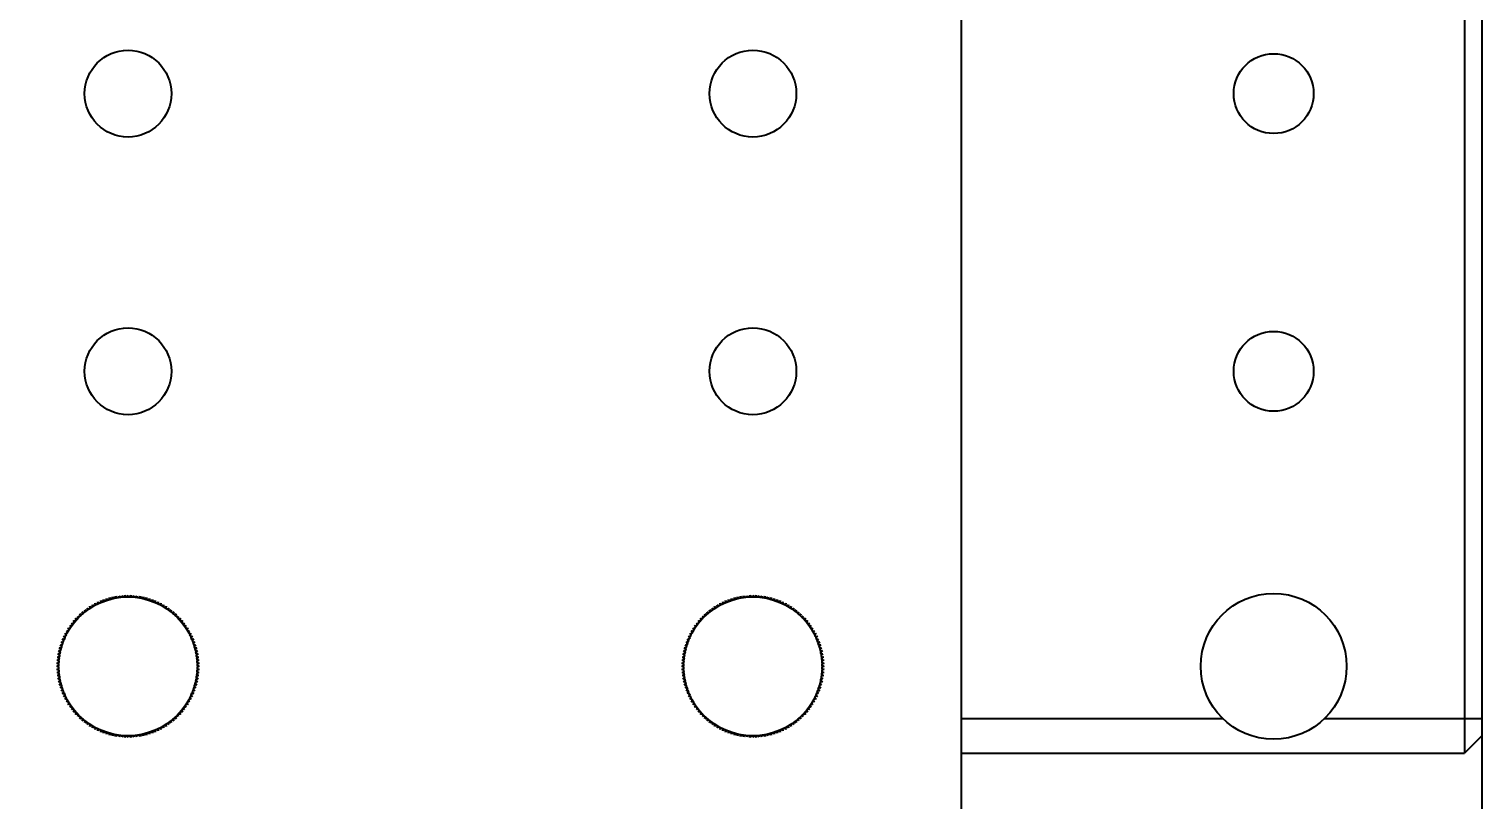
# Model space of a CAD drawing. Header units: millimetres. Extents: x 1409 to 26878, y 589 to 5187.
# Drawn here: x 5771.86 to 5813.71, y 1738 to 1760.21 of the extents above; entities that cross this region are included whole.
import ezdxf

# ---------------------------------------------------------------- set-up
doc = ezdxf.new("R2010")
doc.units = ezdxf.units.MM
doc.layers.add('02___PRT_ALL_AXES', color=7, linetype='Continuous')
doc.styles.get("Standard").update_dxf_attribs({"font": 'arial.ttf'})
doc.dimstyles.new('DIMSTYLE_5-scale4', dxfattribs={"dimscale": 2, "dimtxt": 20, "dimasz": 20, "dimexe": 1, "dimexo": 0, "dimgap": 1.25, "dimtad": 1, "dimzin": 9, "dimdsep": 46, "dimtxsty": 'Standard', "dimcen": 0.09, "dimclre": 256, "dimclrt": 256, "dimadec": 1, "dimazin": 2, "dimtp": 0.15, "dimtm": 0.15, "dimtfac": 0.8, "dimtmove": 0, "dimatfit": 3, "dimfxl": 1, "dimtolj": 1, "dimarcsym": 0})

# ---------------------------------------------------------------- blocks, each defined once
blk = doc.blocks.new('*D21')
at = {"lineweight": -2, "transparency": 16777216}
for p, q in [((5813.709, 1740.345), (5813.709, 1658.282)), ((5201.709, 1674.345), (5201.709, 1658.282))]:
    blk.add_line(p, q, dxfattribs=at)
at = {"color": 0, "lineweight": -2, "transparency": 16777216}
blk.add_line((5241.709, 1660.282), (5773.709, 1660.282), dxfattribs=at)
at = {"color": 0, "transparency": 16777216}
for points in [[(5241.709, 1666.948), (5241.709, 1653.615), (5201.709, 1660.282)], [(5773.709, 1666.948), (5773.709, 1653.615), (5813.709, 1660.282)]]:
    blk.add_solid(points, dxfattribs=at)
at = {"layer": 'Defpoints', "color": 0, "transparency": 16777216}
for p in [(5813.709, 1740.345), (5201.709, 1674.345), (5813.709, 1660.282)]:
    blk.add_point(p, dxfattribs=at)
at = {"transparency": 16777216, "insert": (5507.709, 1688.675), "char_height": 40, "attachment_point": 5}
blk.add_mtext('\\A1;612 [2\'-0 1/8"]', dxfattribs=at)

msp = doc.modelspace()

# ---------------------------------------------------------------- linework, layer by layer
at = {"color": 7, "linetype": 'Continuous'}
for p, q in [((5798.709, 2346.8453), (5798.709, 1674.3453)), ((5813.209, 1769.3453), (5813.209, 1739.3453)), ((5813.709, 1768.8453), (5813.709, 1739.8453)), ((5773.5332, 1743.5245), (5773.5729, 1743.4912)), ((5773.5509, 1743.4758), (5773.5332, 1743.5245)), ((5773.6076, 1743.5742), (5773.6458, 1743.5392)), ((5773.6231, 1743.5248), (5773.6076, 1743.5742)), ((5773.684, 1743.6206), (5773.7207, 1743.584)), ((5773.6974, 1743.5706), (5773.684, 1743.6206)), ((5773.7624, 1743.6636), (5773.7974, 1743.6254)), ((5773.7737, 1743.613), (5773.7624, 1743.6636)), ((5773.8427, 1743.7032), (5773.876, 1743.6635)), ((5773.8517, 1743.6522), (5773.8427, 1743.7032)), ((5773.9245, 1743.7392), (5773.9561, 1743.6981)), ((5773.9313, 1743.6878), (5773.9245, 1743.7392)), ((5774.0079, 1743.7716), (5774.0376, 1743.7292)), ((5774.0124, 1743.72), (5774.0079, 1743.7716)), ((5774.0926, 1743.8004), (5774.1204, 1743.7567)), ((5774.0948, 1743.7486), (5774.0926, 1743.8004)), ((5774.1785, 1743.8254), (5774.2044, 1743.7805)), ((5774.1785, 1743.7736), (5774.1785, 1743.8254)), ((5774.2631, 1743.7949), (5774.2653, 1743.8467)), ((5774.2653, 1743.8467), (5774.2893, 1743.8007)), ((5774.3485, 1743.8125), (5774.3531, 1743.8641)), ((5774.3531, 1743.8641), (5774.3749, 1743.8172)), ((5774.4347, 1743.8264), (5774.4415, 1743.8777)), ((5774.4415, 1743.8777), (5774.4613, 1743.8299)), ((5774.5214, 1743.8364), (5774.5304, 1743.8875)), ((5774.5304, 1743.8875), (5774.5481, 1743.8388)), ((5774.6084, 1743.8427), (5774.6196, 1743.8933)), ((5774.6196, 1743.8933), (5774.6352, 1743.8439)), ((5774.6956, 1743.8452), (5774.709, 1743.8953)), ((5774.709, 1743.8953), (5774.7224, 1743.8452)), ((5774.7829, 1743.8439), (5774.7984, 1743.8933)), ((5774.7984, 1743.8933), (5774.8097, 1743.8427)), ((5774.87, 1743.8388), (5774.8877, 1743.8875)), ((5774.8877, 1743.8875), (5774.8967, 1743.8364)), ((5774.9568, 1743.8299), (5774.9766, 1743.8777)), ((5774.9766, 1743.8777), (5774.9834, 1743.8264)), ((5775.0431, 1743.8172), (5775.065, 1743.8641)), ((5775.065, 1743.8641), (5775.0695, 1743.8125)), ((5775.1288, 1743.8007), (5775.1527, 1743.8467)), ((5775.1527, 1743.8467), (5775.155, 1743.7949)), ((5775.2137, 1743.7805), (5775.2396, 1743.8254)), ((5775.2396, 1743.8254), (5775.2396, 1743.7736)), ((5775.2976, 1743.7567), (5775.3255, 1743.8004)), ((5775.3255, 1743.8004), (5775.3232, 1743.7486)), ((5775.3805, 1743.7292), (5775.4102, 1743.7716)), ((5775.4102, 1743.7716), (5775.4057, 1743.72)), ((5775.462, 1743.6981), (5775.4935, 1743.7392)), ((5775.4935, 1743.7392), (5775.4868, 1743.6878)), ((5775.5421, 1743.6635), (5775.5754, 1743.7032)), ((5775.5754, 1743.7032), (5775.5664, 1743.6522)), ((5775.6206, 1743.6254), (5775.6556, 1743.6636)), ((5775.6556, 1743.6636), (5775.6444, 1743.613)), ((5775.6974, 1743.584), (5775.734, 1743.6206)), ((5775.734, 1743.6206), (5775.7206, 1743.5706)), ((5775.7723, 1743.5392), (5775.8105, 1743.5742)), ((5775.8105, 1743.5742), (5775.7949, 1743.5248)), ((5775.8452, 1743.4912), (5775.8849, 1743.5245)), ((5775.8849, 1743.5245), (5775.8671, 1743.4758)), ((5791.5332, 1743.5245), (5791.5729, 1743.4912)), ((5791.5509, 1743.4758), (5791.5332, 1743.5245)), ((5791.6076, 1743.5742), (5791.6458, 1743.5392)), ((5791.6231, 1743.5248), (5791.6076, 1743.5742)), ((5791.684, 1743.6206), (5791.7207, 1743.584)), ((5791.6974, 1743.5706), (5791.684, 1743.6206)), ((5791.7624, 1743.6636), (5791.7974, 1743.6254)), ((5791.7737, 1743.613), (5791.7624, 1743.6636)), ((5791.8427, 1743.7032), (5791.876, 1743.6635)), ((5791.8517, 1743.6522), (5791.8427, 1743.7032)), ((5791.9245, 1743.7392), (5791.9561, 1743.6981)), ((5791.9313, 1743.6878), (5791.9245, 1743.7392)), ((5792.0079, 1743.7716), (5792.0376, 1743.7292)), ((5792.0124, 1743.72), (5792.0079, 1743.7716)), ((5792.0926, 1743.8004), (5792.1204, 1743.7567)), ((5792.0948, 1743.7486), (5792.0926, 1743.8004)), ((5792.1785, 1743.8254), (5792.2044, 1743.7805)), ((5792.1785, 1743.7736), (5792.1785, 1743.8254)), ((5792.2631, 1743.7949), (5792.2653, 1743.8467)), ((5792.2653, 1743.8467), (5792.2893, 1743.8007)), ((5792.3485, 1743.8125), (5792.3531, 1743.8641)), ((5792.3531, 1743.8641), (5792.3749, 1743.8172)), ((5792.4347, 1743.8264), (5792.4415, 1743.8777)), ((5792.4415, 1743.8777), (5792.4613, 1743.8299)), ((5792.5214, 1743.8364), (5792.5304, 1743.8875)), ((5792.5304, 1743.8875), (5792.5481, 1743.8388)), ((5792.6084, 1743.8427), (5792.6196, 1743.8933)), ((5792.6196, 1743.8933), (5792.6352, 1743.8439)), ((5792.6956, 1743.8452), (5792.709, 1743.8953)), ((5792.709, 1743.8953), (5792.7224, 1743.8452)), ((5792.7829, 1743.8439), (5792.7984, 1743.8933)), ((5792.7984, 1743.8933), (5792.8097, 1743.8427)), ((5792.87, 1743.8388), (5792.8877, 1743.8875)), ((5792.8877, 1743.8875), (5792.8967, 1743.8364)), ((5792.9568, 1743.8299), (5792.9766, 1743.8777)), ((5792.9766, 1743.8777), (5792.9834, 1743.8264)), ((5793.0431, 1743.8172), (5793.065, 1743.8641)), ((5793.065, 1743.8641), (5793.0695, 1743.8125)), ((5793.1288, 1743.8007), (5793.1527, 1743.8467)), ((5793.1527, 1743.8467), (5793.155, 1743.7949)), ((5793.2137, 1743.7805), (5793.2396, 1743.8254)), ((5793.2396, 1743.8254), (5793.2396, 1743.7736)), ((5793.2976, 1743.7567), (5793.3255, 1743.8004)), ((5793.3255, 1743.8004), (5793.3232, 1743.7486)), ((5793.3805, 1743.7292), (5793.4102, 1743.7716)), ((5793.4102, 1743.7716), (5793.4057, 1743.72)), ((5793.462, 1743.6981), (5793.4935, 1743.7392)), ((5793.4935, 1743.7392), (5793.4868, 1743.6878)), ((5793.5421, 1743.6635), (5793.5754, 1743.7032)), ((5793.5754, 1743.7032), (5793.5664, 1743.6522)), ((5793.6206, 1743.6254), (5793.6556, 1743.6636)), ((5793.6556, 1743.6636), (5793.6444, 1743.613)), ((5793.6974, 1743.584), (5793.734, 1743.6206)), ((5793.734, 1743.6206), (5793.7206, 1743.5706)), ((5793.7723, 1743.5392), (5793.8105, 1743.5742)), ((5793.8105, 1743.5742), (5793.7949, 1743.5248)), ((5793.8452, 1743.4912), (5793.8849, 1743.5245)), ((5793.8849, 1743.5245), (5793.8671, 1743.4758)), ((5773.0827, 1743.0932), (5773.1305, 1743.0734)), ((5773.1142, 1743.0521), (5773.0827, 1743.0932)), ((5773.1386, 1743.163), (5773.1856, 1743.1411)), ((5773.1684, 1743.1205), (5773.1386, 1743.163)), ((5773.1976, 1743.2302), (5773.2436, 1743.2063)), ((5773.2254, 1743.1865), (5773.1976, 1743.2302)), ((5773.2595, 1743.2948), (5773.3043, 1743.2689)), ((5773.2854, 1743.25), (5773.2595, 1743.2948)), ((5773.3241, 1743.3567), (5773.3678, 1743.3288)), ((5773.348, 1743.3107), (5773.3241, 1743.3567)), ((5773.3913, 1743.4156), (5773.4338, 1743.3859)), ((5773.4132, 1743.3687), (5773.3913, 1743.4156)), ((5773.4611, 1743.4716), (5773.5022, 1743.4401)), ((5773.4809, 1743.4238), (5773.4611, 1743.4716)), ((5775.9159, 1743.4401), (5775.957, 1743.4716)), ((5775.957, 1743.4716), (5775.9372, 1743.4238)), ((5775.9843, 1743.3859), (5776.0267, 1743.4156)), ((5776.0267, 1743.4156), (5776.0048, 1743.3687)), ((5776.0503, 1743.3288), (5776.094, 1743.3567)), ((5776.094, 1743.3567), (5776.0701, 1743.3107)), ((5776.1137, 1743.2689), (5776.1586, 1743.2948)), ((5776.1586, 1743.2948), (5776.1327, 1743.25)), ((5776.1745, 1743.2063), (5776.2204, 1743.2302)), ((5776.2204, 1743.2302), (5776.1926, 1743.1865)), ((5776.2325, 1743.1411), (5776.2794, 1743.163)), ((5776.2794, 1743.163), (5776.2497, 1743.1205)), ((5776.2875, 1743.0734), (5776.3354, 1743.0932)), ((5776.3354, 1743.0932), (5776.3039, 1743.0521)), ((5791.0827, 1743.0932), (5791.1305, 1743.0734)), ((5791.1142, 1743.0521), (5791.0827, 1743.0932)), ((5791.1386, 1743.163), (5791.1856, 1743.1411)), ((5791.1684, 1743.1205), (5791.1386, 1743.163)), ((5791.1976, 1743.2302), (5791.2436, 1743.2063)), ((5791.2254, 1743.1865), (5791.1976, 1743.2302)), ((5791.2595, 1743.2948), (5791.3043, 1743.2689)), ((5791.2854, 1743.25), (5791.2595, 1743.2948)), ((5791.3241, 1743.3567), (5791.3678, 1743.3288)), ((5791.348, 1743.3107), (5791.3241, 1743.3567)), ((5791.3913, 1743.4156), (5791.4338, 1743.3859)), ((5791.4132, 1743.3687), (5791.3913, 1743.4156)), ((5791.4611, 1743.4716), (5791.5022, 1743.4401)), ((5791.4809, 1743.4238), (5791.4611, 1743.4716)), ((5793.9159, 1743.4401), (5793.957, 1743.4716)), ((5793.957, 1743.4716), (5793.9372, 1743.4238)), ((5793.9843, 1743.3859), (5794.0267, 1743.4156)), ((5794.0267, 1743.4156), (5794.0048, 1743.3687)), ((5794.0503, 1743.3288), (5794.094, 1743.3567)), ((5794.094, 1743.3567), (5794.0701, 1743.3107)), ((5794.1137, 1743.2689), (5794.1586, 1743.2948)), ((5794.1586, 1743.2948), (5794.1327, 1743.25)), ((5794.1745, 1743.2063), (5794.2204, 1743.2302)), ((5794.2204, 1743.2302), (5794.1926, 1743.1865)), ((5794.2325, 1743.1411), (5794.2794, 1743.163)), ((5794.2794, 1743.163), (5794.2497, 1743.1205)), ((5794.2875, 1743.0734), (5794.3354, 1743.0932)), ((5794.3354, 1743.0932), (5794.3039, 1743.0521)), ((5772.8511, 1742.7116), (5772.9021, 1742.7026)), ((5772.8908, 1742.6783), (5772.8511, 1742.7116)), ((5772.8907, 1742.7918), (5772.9412, 1742.7806)), ((5772.9289, 1742.7568), (5772.8907, 1742.7918)), ((5772.9337, 1742.8703), (5772.9837, 1742.8568)), ((5772.9703, 1742.8336), (5772.9337, 1742.8703)), ((5772.9801, 1742.9467), (5773.0295, 1742.9311)), ((5773.0151, 1742.9085), (5772.9801, 1742.9467)), ((5773.0298, 1743.0211), (5773.0785, 1743.0034)), ((5773.0631, 1742.9814), (5773.0298, 1743.0211)), ((5776.3396, 1743.0034), (5776.3883, 1743.0211)), ((5776.3883, 1743.0211), (5776.355, 1742.9814)), ((5776.3886, 1742.9311), (5776.438, 1742.9467)), ((5776.438, 1742.9467), (5776.403, 1742.9085)), ((5776.4343, 1742.8568), (5776.4844, 1742.8703)), ((5776.4844, 1742.8703), (5776.4477, 1742.8336)), ((5776.4768, 1742.7806), (5776.5274, 1742.7918)), ((5776.5274, 1742.7918), (5776.4892, 1742.7568)), ((5776.5159, 1742.7026), (5776.567, 1742.7116)), ((5776.567, 1742.7116), (5776.5273, 1742.6783)), ((5790.8511, 1742.7116), (5790.9021, 1742.7026)), ((5790.8908, 1742.6783), (5790.8511, 1742.7116)), ((5790.8907, 1742.7918), (5790.9412, 1742.7806)), ((5790.9289, 1742.7568), (5790.8907, 1742.7918)), ((5790.9337, 1742.8703), (5790.9837, 1742.8568)), ((5790.9703, 1742.8336), (5790.9337, 1742.8703)), ((5790.9801, 1742.9467), (5791.0295, 1742.9311)), ((5791.0151, 1742.9085), (5790.9801, 1742.9467)), ((5791.0298, 1743.0211), (5791.0785, 1743.0034)), ((5791.0631, 1742.9814), (5791.0298, 1743.0211)), ((5794.3396, 1743.0034), (5794.3883, 1743.0211)), ((5794.3883, 1743.0211), (5794.355, 1742.9814)), ((5794.3886, 1742.9311), (5794.438, 1742.9467)), ((5794.438, 1742.9467), (5794.403, 1742.9085)), ((5794.4343, 1742.8568), (5794.4844, 1742.8703)), ((5794.4844, 1742.8703), (5794.4477, 1742.8336)), ((5794.4768, 1742.7806), (5794.5274, 1742.7918)), ((5794.5274, 1742.7918), (5794.4892, 1742.7568)), ((5794.5159, 1742.7026), (5794.567, 1742.7116)), ((5794.567, 1742.7116), (5794.5273, 1742.6783)), ((5772.7076, 1742.289), (5772.7594, 1742.2912)), ((5772.7536, 1742.265), (5772.7076, 1742.289)), ((5772.7289, 1742.3758), (5772.7807, 1742.3758)), ((5772.7738, 1742.3499), (5772.7289, 1742.3758)), ((5772.7539, 1742.4617), (5772.8057, 1742.4594)), ((5772.7976, 1742.4339), (5772.7539, 1742.4617)), ((5772.7827, 1742.5464), (5772.8343, 1742.5419)), ((5772.8251, 1742.5167), (5772.7827, 1742.5464)), ((5772.8151, 1742.6298), (5772.8664, 1742.623)), ((5772.8562, 1742.5982), (5772.8151, 1742.6298)), ((5776.5516, 1742.623), (5776.603, 1742.6298)), ((5776.603, 1742.6298), (5776.5619, 1742.5982)), ((5776.5838, 1742.5419), (5776.6354, 1742.5464)), ((5776.6354, 1742.5464), (5776.593, 1742.5167)), ((5776.6124, 1742.4594), (5776.6641, 1742.4617)), ((5776.6641, 1742.4617), (5776.6205, 1742.4339)), ((5776.6374, 1742.3758), (5776.6892, 1742.3758)), ((5776.6892, 1742.3758), (5776.6443, 1742.3499)), ((5776.6587, 1742.2912), (5776.7104, 1742.289)), ((5776.7104, 1742.289), (5776.6645, 1742.265)), ((5790.7076, 1742.289), (5790.7594, 1742.2912)), ((5790.7536, 1742.265), (5790.7076, 1742.289)), ((5790.7289, 1742.3758), (5790.7807, 1742.3758)), ((5790.7738, 1742.3499), (5790.7289, 1742.3758)), ((5790.7539, 1742.4617), (5790.8057, 1742.4594)), ((5790.7976, 1742.4339), (5790.7539, 1742.4617)), ((5790.7827, 1742.5464), (5790.8343, 1742.5419)), ((5790.8251, 1742.5167), (5790.7827, 1742.5464)), ((5790.8151, 1742.6298), (5790.8664, 1742.623)), ((5790.8562, 1742.5982), (5790.8151, 1742.6298)), ((5794.5516, 1742.623), (5794.603, 1742.6298)), ((5794.603, 1742.6298), (5794.5619, 1742.5982)), ((5794.5838, 1742.5419), (5794.6354, 1742.5464)), ((5794.6354, 1742.5464), (5794.593, 1742.5167)), ((5794.6124, 1742.4594), (5794.6641, 1742.4617)), ((5794.6641, 1742.4617), (5794.6205, 1742.4339)), ((5794.6374, 1742.3758), (5794.6892, 1742.3758)), ((5794.6892, 1742.3758), (5794.6443, 1742.3499)), ((5794.6587, 1742.2912), (5794.7104, 1742.289)), ((5794.7104, 1742.289), (5794.6645, 1742.265)), ((5772.659, 1741.8453), (5772.7091, 1741.8587)), ((5772.7091, 1741.8318), (5772.659, 1741.8453)), ((5772.661, 1741.9347), (5772.7116, 1741.9459)), ((5772.7104, 1741.9191), (5772.661, 1741.9347)), ((5772.6668, 1742.0239), (5772.7179, 1742.0329)), ((5772.7155, 1742.0062), (5772.6668, 1742.0239)), ((5772.6766, 1742.1128), (5772.7279, 1742.1196)), ((5772.7244, 1742.093), (5772.6766, 1742.1128)), ((5772.6902, 1742.2012), (5772.7418, 1742.2057)), ((5772.7371, 1742.1793), (5772.6902, 1742.2012)), ((5776.6763, 1742.2057), (5776.7279, 1742.2012)), ((5776.7279, 1742.2012), (5776.6809, 1742.1793)), ((5776.6901, 1742.1196), (5776.7415, 1742.1128)), ((5776.7415, 1742.1128), (5776.6936, 1742.093)), ((5776.7002, 1742.0329), (5776.7512, 1742.0239)), ((5776.7512, 1742.0239), (5776.7025, 1742.0062)), ((5776.7065, 1741.9459), (5776.7571, 1741.9347)), ((5776.7571, 1741.9347), (5776.7077, 1741.9191)), ((5776.709, 1741.8587), (5776.759, 1741.8453)), ((5776.759, 1741.8453), (5776.709, 1741.8318)), ((5790.659, 1741.8453), (5790.7091, 1741.8587)), ((5790.7091, 1741.8318), (5790.659, 1741.8453)), ((5790.661, 1741.9347), (5790.7116, 1741.9459)), ((5790.7104, 1741.9191), (5790.661, 1741.9347)), ((5790.6668, 1742.0239), (5790.7179, 1742.0329)), ((5790.7155, 1742.0062), (5790.6668, 1742.0239)), ((5790.6766, 1742.1128), (5790.7279, 1742.1196)), ((5790.7244, 1742.093), (5790.6766, 1742.1128)), ((5790.6902, 1742.2012), (5790.7418, 1742.2057)), ((5790.7371, 1742.1793), (5790.6902, 1742.2012)), ((5794.6763, 1742.2057), (5794.7279, 1742.2012)), ((5794.7279, 1742.2012), (5794.6809, 1742.1793)), ((5794.6901, 1742.1196), (5794.7415, 1742.1128)), ((5794.7415, 1742.1128), (5794.6936, 1742.093)), ((5794.7002, 1742.0329), (5794.7512, 1742.0239)), ((5794.7512, 1742.0239), (5794.7025, 1742.0062)), ((5794.7065, 1741.9459), (5794.7571, 1741.9347)), ((5794.7571, 1741.9347), (5794.7077, 1741.9191)), ((5794.709, 1741.8587), (5794.759, 1741.8453)), ((5794.759, 1741.8453), (5794.709, 1741.8318)), ((5772.661, 1741.7558), (5772.7104, 1741.7714)), ((5772.7116, 1741.7446), (5772.661, 1741.7558)), ((5772.6668, 1741.6666), (5772.7155, 1741.6843)), ((5772.7179, 1741.6576), (5772.6668, 1741.6666)), ((5772.6766, 1741.5777), (5772.7244, 1741.5975)), ((5772.7279, 1741.5709), (5772.6766, 1741.5777)), ((5772.6902, 1741.4893), (5772.7371, 1741.5112)), ((5772.7418, 1741.4848), (5772.6902, 1741.4893)), ((5772.7076, 1741.4016), (5772.7536, 1741.4255)), ((5772.7594, 1741.3993), (5772.7076, 1741.4016)), ((5776.7104, 1741.4016), (5776.6587, 1741.3993)), ((5776.6645, 1741.4255), (5776.7104, 1741.4016)), ((5776.7279, 1741.4893), (5776.6763, 1741.4848)), ((5776.6809, 1741.5112), (5776.7279, 1741.4893)), ((5776.7415, 1741.5777), (5776.6901, 1741.5709)), ((5776.6936, 1741.5975), (5776.7415, 1741.5777)), ((5776.7512, 1741.6666), (5776.7002, 1741.6576)), ((5776.7025, 1741.6843), (5776.7512, 1741.6666)), ((5776.7571, 1741.7558), (5776.7065, 1741.7446)), ((5776.7077, 1741.7714), (5776.7571, 1741.7558)), ((5790.661, 1741.7558), (5790.7104, 1741.7714)), ((5790.7116, 1741.7446), (5790.661, 1741.7558)), ((5790.6668, 1741.6666), (5790.7155, 1741.6843)), ((5790.7179, 1741.6576), (5790.6668, 1741.6666)), ((5790.6766, 1741.5777), (5790.7244, 1741.5975)), ((5790.7279, 1741.5709), (5790.6766, 1741.5777)), ((5790.6902, 1741.4893), (5790.7371, 1741.5112)), ((5790.7418, 1741.4848), (5790.6902, 1741.4893)), ((5790.7076, 1741.4016), (5790.7536, 1741.4255)), ((5790.7594, 1741.3993), (5790.7076, 1741.4016)), ((5794.7104, 1741.4016), (5794.6587, 1741.3993)), ((5794.6645, 1741.4255), (5794.7104, 1741.4016)), ((5794.7279, 1741.4893), (5794.6763, 1741.4848)), ((5794.6809, 1741.5112), (5794.7279, 1741.4893)), ((5794.7415, 1741.5777), (5794.6901, 1741.5709)), ((5794.6936, 1741.5975), (5794.7415, 1741.5777)), ((5794.7512, 1741.6666), (5794.7002, 1741.6576)), ((5794.7025, 1741.6843), (5794.7512, 1741.6666)), ((5794.7571, 1741.7558), (5794.7065, 1741.7446)), ((5794.7077, 1741.7714), (5794.7571, 1741.7558)), ((5772.7289, 1741.3147), (5772.7738, 1741.3406)), ((5772.7807, 1741.3147), (5772.7289, 1741.3147)), ((5772.7539, 1741.2288), (5772.7976, 1741.2566)), ((5772.8057, 1741.2311), (5772.7539, 1741.2288)), ((5772.7827, 1741.1441), (5772.8251, 1741.1738)), ((5772.8343, 1741.1486), (5772.7827, 1741.1441)), ((5772.8151, 1741.0608), (5772.8562, 1741.0923)), ((5772.8664, 1741.0675), (5772.8151, 1741.0608)), ((5772.8511, 1740.9789), (5772.8908, 1741.0122)), ((5772.9021, 1740.9879), (5772.8511, 1740.9789)), ((5776.567, 1740.9789), (5776.5159, 1740.9879)), ((5776.5273, 1741.0122), (5776.567, 1740.9789)), ((5776.603, 1741.0608), (5776.5516, 1741.0675)), ((5776.5619, 1741.0923), (5776.603, 1741.0608)), ((5776.6354, 1741.1441), (5776.5838, 1741.1486)), ((5776.593, 1741.1738), (5776.6354, 1741.1441)), ((5776.6641, 1741.2288), (5776.6124, 1741.2311)), ((5776.6205, 1741.2566), (5776.6641, 1741.2288)), ((5776.6892, 1741.3147), (5776.6374, 1741.3147)), ((5776.6443, 1741.3406), (5776.6892, 1741.3147)), ((5790.7289, 1741.3147), (5790.7738, 1741.3406)), ((5790.7807, 1741.3147), (5790.7289, 1741.3147)), ((5790.7539, 1741.2288), (5790.7976, 1741.2566)), ((5790.8057, 1741.2311), (5790.7539, 1741.2288)), ((5790.7827, 1741.1441), (5790.8251, 1741.1738)), ((5790.8343, 1741.1486), (5790.7827, 1741.1441)), ((5790.8151, 1741.0608), (5790.8562, 1741.0923)), ((5790.8664, 1741.0675), (5790.8151, 1741.0608)), ((5790.8511, 1740.9789), (5790.8908, 1741.0122)), ((5790.9021, 1740.9879), (5790.8511, 1740.9789)), ((5794.567, 1740.9789), (5794.5159, 1740.9879)), ((5794.5273, 1741.0122), (5794.567, 1740.9789)), ((5794.603, 1741.0608), (5794.5516, 1741.0675)), ((5794.5619, 1741.0923), (5794.603, 1741.0608)), ((5794.6354, 1741.1441), (5794.5838, 1741.1486)), ((5794.593, 1741.1738), (5794.6354, 1741.1441)), ((5794.6641, 1741.2288), (5794.6124, 1741.2311)), ((5794.6205, 1741.2566), (5794.6641, 1741.2288)), ((5794.6892, 1741.3147), (5794.6374, 1741.3147)), ((5794.6443, 1741.3406), (5794.6892, 1741.3147)), ((5772.8907, 1740.8987), (5772.9289, 1740.9337)), ((5772.9412, 1740.9099), (5772.8907, 1740.8987)), ((5772.9337, 1740.8203), (5772.9703, 1740.8569)), ((5772.9837, 1740.8337), (5772.9337, 1740.8203)), ((5772.9801, 1740.7438), (5773.0151, 1740.782)), ((5773.0295, 1740.7594), (5772.9801, 1740.7438)), ((5773.0298, 1740.6694), (5773.0631, 1740.7091)), ((5773.0785, 1740.6871), (5773.0298, 1740.6694)), ((5773.0827, 1740.5973), (5773.1142, 1740.6384)), ((5773.1305, 1740.6171), (5773.0827, 1740.5973)), ((5773.1386, 1740.5275), (5773.1684, 1740.57)), ((5773.1856, 1740.5494), (5773.1386, 1740.5275)), ((5776.2794, 1740.5275), (5776.2325, 1740.5494)), ((5776.2497, 1740.57), (5776.2794, 1740.5275)), ((5776.3354, 1740.5973), (5776.2875, 1740.6171)), ((5776.3039, 1740.6384), (5776.3354, 1740.5973)), ((5776.3883, 1740.6694), (5776.3396, 1740.6871)), ((5776.355, 1740.7091), (5776.3883, 1740.6694)), ((5776.438, 1740.7438), (5776.3886, 1740.7594)), ((5776.403, 1740.782), (5776.438, 1740.7438)), ((5776.4844, 1740.8203), (5776.4343, 1740.8337)), ((5776.4477, 1740.8569), (5776.4844, 1740.8203)), ((5776.5274, 1740.8987), (5776.4768, 1740.9099)), ((5776.4892, 1740.9337), (5776.5274, 1740.8987)), ((5790.8907, 1740.8987), (5790.9289, 1740.9337)), ((5790.9412, 1740.9099), (5790.8907, 1740.8987)), ((5790.9337, 1740.8203), (5790.9703, 1740.8569)), ((5790.9837, 1740.8337), (5790.9337, 1740.8203)), ((5790.9801, 1740.7438), (5791.0151, 1740.782)), ((5791.0295, 1740.7594), (5790.9801, 1740.7438)), ((5791.0298, 1740.6694), (5791.0631, 1740.7091)), ((5791.0785, 1740.6871), (5791.0298, 1740.6694)), ((5791.0827, 1740.5973), (5791.1142, 1740.6384)), ((5791.1305, 1740.6171), (5791.0827, 1740.5973)), ((5791.1386, 1740.5275), (5791.1684, 1740.57)), ((5791.1856, 1740.5494), (5791.1386, 1740.5275)), ((5794.2794, 1740.5275), (5794.2325, 1740.5494)), ((5794.2497, 1740.57), (5794.2794, 1740.5275)), ((5794.3354, 1740.5973), (5794.2875, 1740.6171)), ((5794.3039, 1740.6384), (5794.3354, 1740.5973)), ((5794.3883, 1740.6694), (5794.3396, 1740.6871)), ((5794.355, 1740.7091), (5794.3883, 1740.6694)), ((5794.438, 1740.7438), (5794.3886, 1740.7594)), ((5794.403, 1740.782), (5794.438, 1740.7438)), ((5794.4844, 1740.8203), (5794.4343, 1740.8337)), ((5794.4477, 1740.8569), (5794.4844, 1740.8203)), ((5794.5274, 1740.8987), (5794.4768, 1740.9099)), ((5794.4892, 1740.9337), (5794.5274, 1740.8987)), ((5773.1976, 1740.4603), (5773.2254, 1740.504)), ((5773.2436, 1740.4842), (5773.1976, 1740.4603)), ((5773.2595, 1740.3957), (5773.2854, 1740.4406)), ((5773.3043, 1740.4216), (5773.2595, 1740.3957)), ((5773.3241, 1740.3338), (5773.348, 1740.3798)), ((5773.3678, 1740.3617), (5773.3241, 1740.3338)), ((5773.3913, 1740.2749), (5773.4132, 1740.3218)), ((5773.4338, 1740.3046), (5773.3913, 1740.2749)), ((5773.4611, 1740.2189), (5773.4809, 1740.2667)), ((5773.5022, 1740.2504), (5773.4611, 1740.2189)), ((5773.5332, 1740.166), (5773.5509, 1740.2147)), ((5773.5729, 1740.1993), (5773.5332, 1740.166)), ((5773.6076, 1740.1163), (5773.6231, 1740.1657)), ((5773.6458, 1740.1513), (5773.6076, 1740.1163)), ((5775.8105, 1740.1163), (5775.7723, 1740.1513)), ((5775.7949, 1740.1657), (5775.8105, 1740.1163)), ((5775.8849, 1740.166), (5775.8452, 1740.1993)), ((5775.8671, 1740.2147), (5775.8849, 1740.166)), ((5775.957, 1740.2189), (5775.9159, 1740.2504)), ((5775.9372, 1740.2667), (5775.957, 1740.2189)), ((5776.0267, 1740.2749), (5775.9843, 1740.3046)), ((5776.0048, 1740.3218), (5776.0267, 1740.2749)), ((5776.094, 1740.3338), (5776.0503, 1740.3617)), ((5776.0701, 1740.3798), (5776.094, 1740.3338)), ((5776.1586, 1740.3957), (5776.1137, 1740.4216)), ((5776.1327, 1740.4406), (5776.1586, 1740.3957)), ((5776.2204, 1740.4603), (5776.1745, 1740.4842)), ((5776.1926, 1740.504), (5776.2204, 1740.4603)), ((5791.1976, 1740.4603), (5791.2254, 1740.504)), ((5791.2436, 1740.4842), (5791.1976, 1740.4603)), ((5791.2595, 1740.3957), (5791.2854, 1740.4406)), ((5791.3043, 1740.4216), (5791.2595, 1740.3957)), ((5791.3241, 1740.3338), (5791.348, 1740.3798)), ((5791.3678, 1740.3617), (5791.3241, 1740.3338)), ((5791.3913, 1740.2749), (5791.4132, 1740.3218)), ((5791.4338, 1740.3046), (5791.3913, 1740.2749)), ((5791.4611, 1740.2189), (5791.4809, 1740.2667)), ((5791.5022, 1740.2504), (5791.4611, 1740.2189)), ((5791.5332, 1740.166), (5791.5509, 1740.2147)), ((5791.5729, 1740.1993), (5791.5332, 1740.166)), ((5791.6076, 1740.1163), (5791.6231, 1740.1657)), ((5791.6458, 1740.1513), (5791.6076, 1740.1163)), ((5793.8105, 1740.1163), (5793.7723, 1740.1513)), ((5793.7949, 1740.1657), (5793.8105, 1740.1163)), ((5793.8849, 1740.166), (5793.8452, 1740.1993)), ((5793.8671, 1740.2147), (5793.8849, 1740.166)), ((5793.957, 1740.2189), (5793.9159, 1740.2504)), ((5793.9372, 1740.2667), (5793.957, 1740.2189)), ((5794.0267, 1740.2749), (5793.9843, 1740.3046)), ((5794.0048, 1740.3218), (5794.0267, 1740.2749)), ((5794.094, 1740.3338), (5794.0503, 1740.3617)), ((5794.0701, 1740.3798), (5794.094, 1740.3338)), ((5794.1586, 1740.3957), (5794.1137, 1740.4216)), ((5794.1327, 1740.4406), (5794.1586, 1740.3957)), ((5794.2204, 1740.4603), (5794.1745, 1740.4842)), ((5794.1926, 1740.504), (5794.2204, 1740.4603)), ((5809.1787, 1740.3453), (5813.709, 1740.3453)), ((5773.684, 1740.0699), (5773.6974, 1740.1199)), ((5773.7207, 1740.1065), (5773.684, 1740.0699)), ((5773.7624, 1740.0269), (5773.7737, 1740.0775)), ((5773.7974, 1740.0651), (5773.7624, 1740.0269)), ((5773.8427, 1739.9873), (5773.8517, 1740.0383)), ((5773.876, 1740.027), (5773.8427, 1739.9873)), ((5773.9245, 1739.9513), (5773.9313, 1740.0027)), ((5773.9561, 1739.9924), (5773.9245, 1739.9513)), ((5774.0079, 1739.9189), (5774.0124, 1739.9705)), ((5774.0376, 1739.9613), (5774.0079, 1739.9189)), ((5774.0926, 1739.8901), (5774.0948, 1739.9419)), ((5774.1204, 1739.9338), (5774.0926, 1739.8901)), ((5774.1785, 1739.8651), (5774.1785, 1739.9169)), ((5774.2044, 1739.91), (5774.1785, 1739.8651)), ((5774.2653, 1739.8438), (5774.2631, 1739.8956)), ((5774.2893, 1739.8898), (5774.2653, 1739.8438)), ((5774.3531, 1739.8264), (5774.3485, 1739.878)), ((5774.3749, 1739.8734), (5774.3531, 1739.8264)), ((5774.4415, 1739.8128), (5774.4347, 1739.8642)), ((5774.4613, 1739.8607), (5774.4415, 1739.8128)), ((5774.5304, 1739.8031), (5774.5214, 1739.8541)), ((5774.5481, 1739.8517), (5774.5304, 1739.8031)), ((5774.6196, 1739.7972), (5774.6084, 1739.8478)), ((5774.6352, 1739.8466), (5774.6196, 1739.7972)), ((5774.709, 1739.7953), (5774.6956, 1739.8453)), ((5774.7224, 1739.8453), (5774.709, 1739.7953)), ((5774.7984, 1739.7972), (5774.7829, 1739.8466)), ((5774.8097, 1739.8478), (5774.7984, 1739.7972)), ((5774.8877, 1739.8031), (5774.87, 1739.8517)), ((5774.8967, 1739.8541), (5774.8877, 1739.8031)), ((5774.9766, 1739.8128), (5774.9568, 1739.8607)), ((5774.9834, 1739.8642), (5774.9766, 1739.8128)), ((5775.065, 1739.8264), (5775.0431, 1739.8734)), ((5775.0695, 1739.878), (5775.065, 1739.8264)), ((5775.1527, 1739.8438), (5775.1288, 1739.8898)), ((5775.155, 1739.8956), (5775.1527, 1739.8438)), ((5775.2396, 1739.8651), (5775.2137, 1739.91)), ((5775.2396, 1739.9169), (5775.2396, 1739.8651)), ((5775.3255, 1739.8901), (5775.2976, 1739.9338)), ((5775.3232, 1739.9419), (5775.3255, 1739.8901)), ((5775.4102, 1739.9189), (5775.3805, 1739.9613)), ((5775.4057, 1739.9705), (5775.4102, 1739.9189)), ((5775.4935, 1739.9513), (5775.462, 1739.9924)), ((5775.4868, 1740.0027), (5775.4935, 1739.9513)), ((5775.5754, 1739.9873), (5775.5421, 1740.027)), ((5775.5664, 1740.0383), (5775.5754, 1739.9873)), ((5775.6556, 1740.0269), (5775.6206, 1740.0651)), ((5775.6444, 1740.0775), (5775.6556, 1740.0269)), ((5775.734, 1740.0699), (5775.6974, 1740.1065)), ((5775.7206, 1740.1199), (5775.734, 1740.0699)), ((5791.684, 1740.0699), (5791.6974, 1740.1199)), ((5791.7207, 1740.1065), (5791.684, 1740.0699)), ((5791.7624, 1740.0269), (5791.7737, 1740.0775)), ((5791.7974, 1740.0651), (5791.7624, 1740.0269)), ((5791.8427, 1739.9873), (5791.8517, 1740.0383)), ((5791.876, 1740.027), (5791.8427, 1739.9873)), ((5791.9245, 1739.9513), (5791.9313, 1740.0027)), ((5791.9561, 1739.9924), (5791.9245, 1739.9513)), ((5792.0079, 1739.9189), (5792.0124, 1739.9705)), ((5792.0376, 1739.9613), (5792.0079, 1739.9189)), ((5792.0926, 1739.8901), (5792.0948, 1739.9419)), ((5792.1204, 1739.9338), (5792.0926, 1739.8901)), ((5792.1785, 1739.8651), (5792.1785, 1739.9169)), ((5792.2044, 1739.91), (5792.1785, 1739.8651)), ((5792.2653, 1739.8438), (5792.2631, 1739.8956)), ((5792.2893, 1739.8898), (5792.2653, 1739.8438)), ((5792.3531, 1739.8264), (5792.3485, 1739.878)), ((5792.3749, 1739.8734), (5792.3531, 1739.8264)), ((5792.4415, 1739.8128), (5792.4347, 1739.8642)), ((5792.4613, 1739.8607), (5792.4415, 1739.8128)), ((5792.5304, 1739.8031), (5792.5214, 1739.8541)), ((5792.5481, 1739.8517), (5792.5304, 1739.8031)), ((5792.6196, 1739.7972), (5792.6084, 1739.8478)), ((5792.6352, 1739.8466), (5792.6196, 1739.7972)), ((5792.709, 1739.7953), (5792.6956, 1739.8453)), ((5792.7224, 1739.8453), (5792.709, 1739.7953)), ((5792.7984, 1739.7972), (5792.7829, 1739.8466)), ((5792.8097, 1739.8478), (5792.7984, 1739.7972)), ((5792.8877, 1739.8031), (5792.87, 1739.8517)), ((5792.8967, 1739.8541), (5792.8877, 1739.8031)), ((5792.9766, 1739.8128), (5792.9568, 1739.8607)), ((5792.9834, 1739.8642), (5792.9766, 1739.8128)), ((5793.065, 1739.8264), (5793.0431, 1739.8734)), ((5793.0695, 1739.878), (5793.065, 1739.8264)), ((5793.1527, 1739.8438), (5793.1288, 1739.8898)), ((5793.155, 1739.8956), (5793.1527, 1739.8438)), ((5793.2396, 1739.8651), (5793.2137, 1739.91)), ((5793.2396, 1739.9169), (5793.2396, 1739.8651)), ((5793.3255, 1739.8901), (5793.2976, 1739.9338)), ((5793.3232, 1739.9419), (5793.3255, 1739.8901)), ((5793.4102, 1739.9189), (5793.3805, 1739.9613)), ((5793.4057, 1739.9705), (5793.4102, 1739.9189)), ((5793.4935, 1739.9513), (5793.462, 1739.9924)), ((5793.4868, 1740.0027), (5793.4935, 1739.9513)), ((5793.5754, 1739.9873), (5793.5421, 1740.027)), ((5793.5664, 1740.0383), (5793.5754, 1739.9873)), ((5793.6556, 1740.0269), (5793.6206, 1740.0651)), ((5793.6444, 1740.0775), (5793.6556, 1740.0269)), ((5793.734, 1740.0699), (5793.6974, 1740.1065)), ((5793.7206, 1740.1199), (5793.734, 1740.0699)), ((5813.709, 1739.8453), (5813.209, 1739.3453)), ((5798.709, 1739.3453), (5813.209, 1739.3453))]:
    msp.add_line(p, q, dxfattribs=at)
for centre, start, end in [((5774.709, 1741.8453), 122.88416, 124.61584), ((5774.709, 1741.8453), 120.38416, 122.11584), ((5774.709, 1741.8453), 117.88416, 119.61584), ((5774.709, 1741.8453), 115.38416, 117.11584), ((5774.709, 1741.8453), 112.88416, 114.61584), ((5774.709, 1741.8453), 110.38416, 112.11584), ((5774.709, 1741.8453), 107.88416, 109.61584), ((5774.709, 1741.8453), 105.38416, 107.11584), ((5774.709, 1741.8453), 102.88416, 104.61584), ((5774.709, 1741.8453), 100.38416, 102.11584), ((5774.709, 1741.8453), 97.88416, 99.61584), ((5774.709, 1741.8453), 95.38416, 97.11584), ((5774.709, 1741.8453), 92.88416, 94.61584), ((5774.709, 1741.8453), 90.38416, 92.11584), ((5774.709, 1741.8453), 87.88416, 89.61584), ((5774.709, 1741.8453), 85.38416, 87.11584), ((5774.709, 1741.8453), 82.88416, 84.61584), ((5774.709, 1741.8453), 80.38416, 82.11584), ((5774.709, 1741.8453), 77.88416, 79.61584), ((5774.709, 1741.8453), 75.38416, 77.11584), ((5774.709, 1741.8453), 72.88416, 74.61584), ((5774.709, 1741.8453), 70.38416, 72.11584), ((5774.709, 1741.8453), 67.88416, 69.61584), ((5774.709, 1741.8453), 65.38416, 67.11584), ((5774.709, 1741.8453), 62.88416, 64.61584), ((5774.709, 1741.8453), 60.38416, 62.11584), ((5774.709, 1741.8453), 57.88416, 59.61584), ((5774.709, 1741.8453), 55.38416, 57.11584), ((5792.709, 1741.8453), 122.88416, 124.61584), ((5792.709, 1741.8453), 120.38416, 122.11584), ((5792.709, 1741.8453), 117.88416, 119.61584), ((5792.709, 1741.8453), 115.38416, 117.11584), ((5792.709, 1741.8453), 112.88416, 114.61584), ((5792.709, 1741.8453), 110.38416, 112.11584), ((5792.709, 1741.8453), 107.88416, 109.61584), ((5792.709, 1741.8453), 105.38416, 107.11584), ((5792.709, 1741.8453), 102.88416, 104.61584), ((5792.709, 1741.8453), 100.38416, 102.11584), ((5792.709, 1741.8453), 97.88416, 99.61584), ((5792.709, 1741.8453), 95.38416, 97.11584), ((5792.709, 1741.8453), 92.88416, 94.61584), ((5792.709, 1741.8453), 90.38416, 92.11584), ((5792.709, 1741.8453), 87.88416, 89.61584), ((5792.709, 1741.8453), 85.38416, 87.11584), ((5792.709, 1741.8453), 82.88416, 84.61584), ((5792.709, 1741.8453), 80.38416, 82.11584), ((5792.709, 1741.8453), 77.88416, 79.61584), ((5792.709, 1741.8453), 75.38416, 77.11584), ((5792.709, 1741.8453), 72.88416, 74.61584), ((5792.709, 1741.8453), 70.38416, 72.11584), ((5792.709, 1741.8453), 67.88416, 69.61584), ((5792.709, 1741.8453), 65.38416, 67.11584), ((5792.709, 1741.8453), 62.88416, 64.61584), ((5792.709, 1741.8453), 60.38416, 62.11584), ((5792.709, 1741.8453), 57.88416, 59.61584), ((5792.709, 1741.8453), 55.38416, 57.11584), ((5774.709, 1741.8453), 140.38416, 142.11584), ((5774.709, 1741.8453), 137.88416, 139.61584), ((5774.709, 1741.8453), 135.38416, 137.11584), ((5774.709, 1741.8453), 132.88416, 134.61584), ((5774.709, 1741.8453), 130.38416, 132.11584), ((5774.709, 1741.8453), 127.88416, 129.61584), ((5774.709, 1741.8453), 125.38416, 127.11584), ((5774.709, 1741.8453), 52.88416, 54.61584), ((5774.709, 1741.8453), 50.38416, 52.11584), ((5774.709, 1741.8453), 47.88416, 49.61584), ((5774.709, 1741.8453), 45.38416, 47.11584), ((5774.709, 1741.8453), 42.88416, 44.61584), ((5774.709, 1741.8453), 40.38416, 42.11584), ((5774.709, 1741.8453), 37.88416, 39.61584), ((5792.709, 1741.8453), 140.38416, 142.11584), ((5792.709, 1741.8453), 137.88416, 139.61584), ((5792.709, 1741.8453), 135.38416, 137.11584), ((5792.709, 1741.8453), 132.88416, 134.61584), ((5792.709, 1741.8453), 130.38416, 132.11584), ((5792.709, 1741.8453), 127.88416, 129.61584), ((5792.709, 1741.8453), 125.38416, 127.11584), ((5792.709, 1741.8453), 52.88416, 54.61584), ((5792.709, 1741.8453), 50.38416, 52.11584), ((5792.709, 1741.8453), 47.88416, 49.61584), ((5792.709, 1741.8453), 45.38416, 47.11584), ((5792.709, 1741.8453), 42.88416, 44.61584), ((5792.709, 1741.8453), 40.38416, 42.11584), ((5792.709, 1741.8453), 37.88416, 39.61584), ((5774.709, 1741.8453), 155.38416, 157.11584), ((5774.709, 1741.8453), 152.88416, 154.61584), ((5774.709, 1741.8453), 150.38416, 152.11584), ((5774.709, 1741.8453), 147.88416, 149.61584), ((5774.709, 1741.8453), 145.38416, 147.11584), ((5774.709, 1741.8453), 142.88416, 144.61584), ((5774.709, 1741.8453), 35.38416, 37.11584), ((5774.709, 1741.8453), 32.88416, 34.61584), ((5774.709, 1741.8453), 30.38416, 32.11584), ((5774.709, 1741.8453), 27.88416, 29.61584), ((5774.709, 1741.8453), 25.38416, 27.11584), ((5774.709, 1741.8453), 22.88416, 24.61584), ((5792.709, 1741.8453), 155.38416, 157.11584), ((5792.709, 1741.8453), 152.88416, 154.61584), ((5792.709, 1741.8453), 150.38416, 152.11584), ((5792.709, 1741.8453), 147.88416, 149.61584), ((5792.709, 1741.8453), 145.38416, 147.11584), ((5792.709, 1741.8453), 142.88416, 144.61584), ((5792.709, 1741.8453), 35.38416, 37.11584), ((5792.709, 1741.8453), 32.88416, 34.61584), ((5792.709, 1741.8453), 30.38416, 32.11584), ((5792.709, 1741.8453), 27.88416, 29.61584), ((5792.709, 1741.8453), 25.38416, 27.11584), ((5792.709, 1741.8453), 22.88416, 24.61584), ((5774.709, 1741.8453), 167.88416, 169.61584), ((5774.709, 1741.8453), 165.38416, 167.11584), ((5774.709, 1741.8453), 162.88416, 164.61584), ((5774.709, 1741.8453), 160.38416, 162.11584), ((5774.709, 1741.8453), 157.88416, 159.61584), ((5774.709, 1741.8453), 20.38416, 22.11584), ((5774.709, 1741.8453), 17.88416, 19.61584), ((5774.709, 1741.8453), 15.38416, 17.11584), ((5774.709, 1741.8453), 12.88416, 14.61584), ((5774.709, 1741.8453), 10.38416, 12.11584), ((5792.709, 1741.8453), 167.88416, 169.61584), ((5792.709, 1741.8453), 165.38416, 167.11584), ((5792.709, 1741.8453), 162.88416, 164.61584), ((5792.709, 1741.8453), 160.38416, 162.11584), ((5792.709, 1741.8453), 157.88416, 159.61584), ((5792.709, 1741.8453), 20.38416, 22.11584), ((5792.709, 1741.8453), 17.88416, 19.61584), ((5792.709, 1741.8453), 15.38416, 17.11584), ((5792.709, 1741.8453), 12.88416, 14.61584), ((5792.709, 1741.8453), 10.38416, 12.11584), ((5774.709, 1741.8453), 177.88416, 179.61584), ((5774.709, 1741.8453), 180.38416, 182.11584), ((5774.709, 1741.8453), 175.38416, 177.11584), ((5774.709, 1741.8453), 172.88416, 174.61584), ((5774.709, 1741.8453), 170.38416, 172.11584), ((5774.709, 1741.8453), 7.88416, 9.61584), ((5774.709, 1741.8453), 5.38416, 7.11584), ((5774.709, 1741.8453), 2.88416, 4.61584), ((5774.709, 1741.8453), 0.38416, 2.11584), ((5774.709, 1741.8453), 357.88416, 359.61584), ((5792.709, 1741.8453), 177.88416, 179.61584), ((5792.709, 1741.8453), 180.38416, 182.11584), ((5792.709, 1741.8453), 175.38416, 177.11584), ((5792.709, 1741.8453), 172.88416, 174.61584), ((5792.709, 1741.8453), 170.38416, 172.11584), ((5792.709, 1741.8453), 7.88416, 9.61584), ((5792.709, 1741.8453), 5.38416, 7.11584), ((5792.709, 1741.8453), 2.88416, 4.61584), ((5792.709, 1741.8453), 0.38416, 2.11584), ((5792.709, 1741.8453), 357.88416, 359.61584), ((5774.709, 1741.8453), 182.88416, 184.61584), ((5774.709, 1741.8453), 185.38416, 187.11584), ((5774.709, 1741.8453), 187.88416, 189.61584), ((5774.709, 1741.8453), 190.38416, 192.11584), ((5774.709, 1741.8453), 192.88416, 194.61584), ((5774.709, 1741.8453), 345.38416, 347.11584), ((5774.709, 1741.8453), 347.88416, 349.61584), ((5774.709, 1741.8453), 350.38416, 352.11584), ((5774.709, 1741.8453), 352.88416, 354.61584), ((5774.709, 1741.8453), 355.38416, 357.11584), ((5792.709, 1741.8453), 182.88416, 184.61584), ((5792.709, 1741.8453), 185.38416, 187.11584), ((5792.709, 1741.8453), 187.88416, 189.61584), ((5792.709, 1741.8453), 190.38416, 192.11584), ((5792.709, 1741.8453), 192.88416, 194.61584), ((5792.709, 1741.8453), 345.38416, 347.11584), ((5792.709, 1741.8453), 347.88416, 349.61584), ((5792.709, 1741.8453), 350.38416, 352.11584), ((5792.709, 1741.8453), 352.88416, 354.61584), ((5792.709, 1741.8453), 355.38416, 357.11584), ((5774.709, 1741.8453), 195.38416, 197.11584), ((5774.709, 1741.8453), 197.88416, 199.61584), ((5774.709, 1741.8453), 200.38416, 202.11584), ((5774.709, 1741.8453), 202.88416, 204.61584), ((5774.709, 1741.8453), 205.38416, 207.11584), ((5774.709, 1741.8453), 332.88416, 334.61584), ((5774.709, 1741.8453), 335.38416, 337.11584), ((5774.709, 1741.8453), 337.88416, 339.61584), ((5774.709, 1741.8453), 340.38416, 342.11584), ((5774.709, 1741.8453), 342.88416, 344.61584), ((5792.709, 1741.8453), 195.38416, 197.11584), ((5792.709, 1741.8453), 197.88416, 199.61584), ((5792.709, 1741.8453), 200.38416, 202.11584), ((5792.709, 1741.8453), 202.88416, 204.61584), ((5792.709, 1741.8453), 205.38416, 207.11584), ((5792.709, 1741.8453), 332.88416, 334.61584), ((5792.709, 1741.8453), 335.38416, 337.11584), ((5792.709, 1741.8453), 337.88416, 339.61584), ((5792.709, 1741.8453), 340.38416, 342.11584), ((5792.709, 1741.8453), 342.88416, 344.61584), ((5774.709, 1741.8453), 207.88416, 209.61584), ((5774.709, 1741.8453), 210.38416, 212.11584), ((5774.709, 1741.8453), 212.88416, 214.61584), ((5774.709, 1741.8453), 215.38416, 217.11584), ((5774.709, 1741.8453), 217.88416, 219.61584), ((5774.709, 1741.8453), 220.38416, 222.11584), ((5774.709, 1741.8453), 317.88416, 319.61584), ((5774.709, 1741.8453), 320.38416, 322.11584), ((5774.709, 1741.8453), 322.88416, 324.61584), ((5774.709, 1741.8453), 325.38416, 327.11584), ((5774.709, 1741.8453), 327.88416, 329.61584), ((5774.709, 1741.8453), 330.38416, 332.11584), ((5792.709, 1741.8453), 207.88416, 209.61584), ((5792.709, 1741.8453), 210.38416, 212.11584), ((5792.709, 1741.8453), 212.88416, 214.61584), ((5792.709, 1741.8453), 215.38416, 217.11584), ((5792.709, 1741.8453), 217.88416, 219.61584), ((5792.709, 1741.8453), 220.38416, 222.11584), ((5792.709, 1741.8453), 317.88416, 319.61584), ((5792.709, 1741.8453), 320.38416, 322.11584), ((5792.709, 1741.8453), 322.88416, 324.61584), ((5792.709, 1741.8453), 325.38416, 327.11584), ((5792.709, 1741.8453), 327.88416, 329.61584), ((5792.709, 1741.8453), 330.38416, 332.11584), ((5774.709, 1741.8453), 222.88416, 224.61584), ((5774.709, 1741.8453), 225.38416, 227.11584), ((5774.709, 1741.8453), 227.88416, 229.61584), ((5774.709, 1741.8453), 230.38416, 232.11584), ((5774.709, 1741.8453), 232.88416, 234.61584), ((5774.709, 1741.8453), 235.38416, 237.11584), ((5774.709, 1741.8453), 237.88416, 239.61584), ((5774.709, 1741.8453), 300.38416, 302.11584), ((5774.709, 1741.8453), 302.88416, 304.61584), ((5774.709, 1741.8453), 305.38416, 307.11584), ((5774.709, 1741.8453), 307.88416, 309.61584), ((5774.709, 1741.8453), 310.38416, 312.11584), ((5774.709, 1741.8453), 312.88416, 314.61584), ((5774.709, 1741.8453), 315.38416, 317.11584), ((5792.709, 1741.8453), 222.88416, 224.61584), ((5792.709, 1741.8453), 225.38416, 227.11584), ((5792.709, 1741.8453), 227.88416, 229.61584), ((5792.709, 1741.8453), 230.38416, 232.11584), ((5792.709, 1741.8453), 232.88416, 234.61584), ((5792.709, 1741.8453), 235.38416, 237.11584), ((5792.709, 1741.8453), 237.88416, 239.61584), ((5792.709, 1741.8453), 300.38416, 302.11584), ((5792.709, 1741.8453), 302.88416, 304.61584), ((5792.709, 1741.8453), 305.38416, 307.11584), ((5792.709, 1741.8453), 307.88416, 309.61584), ((5792.709, 1741.8453), 310.38416, 312.11584), ((5792.709, 1741.8453), 312.88416, 314.61584), ((5792.709, 1741.8453), 315.38416, 317.11584), ((5774.709, 1741.8453), 240.38416, 242.11584), ((5774.709, 1741.8453), 242.88416, 244.61584), ((5774.709, 1741.8453), 245.38416, 247.11584), ((5774.709, 1741.8453), 247.88416, 249.61584), ((5774.709, 1741.8453), 250.38416, 252.11584), ((5774.709, 1741.8453), 252.88416, 254.61584), ((5774.709, 1741.8453), 255.38416, 257.11584), ((5774.709, 1741.8453), 257.88416, 259.61584), ((5774.709, 1741.8453), 260.38416, 262.11584), ((5774.709, 1741.8453), 262.88416, 264.61584), ((5774.709, 1741.8453), 265.38416, 267.11584), ((5774.709, 1741.8453), 267.88416, 269.61584), ((5774.709, 1741.8453), 270.38416, 272.11584), ((5774.709, 1741.8453), 272.88416, 274.61584), ((5774.709, 1741.8453), 275.38416, 277.11584), ((5774.709, 1741.8453), 277.88416, 279.61584), ((5774.709, 1741.8453), 280.38416, 282.11584), ((5774.709, 1741.8453), 282.88416, 284.61584), ((5774.709, 1741.8453), 285.38416, 287.11584), ((5774.709, 1741.8453), 287.88416, 289.61584), ((5774.709, 1741.8453), 290.38416, 292.11584), ((5774.709, 1741.8453), 292.88416, 294.61584), ((5774.709, 1741.8453), 295.38416, 297.11584), ((5774.709, 1741.8453), 297.88416, 299.61584), ((5792.709, 1741.8453), 240.38416, 242.11584), ((5792.709, 1741.8453), 242.88416, 244.61584), ((5792.709, 1741.8453), 245.38416, 247.11584), ((5792.709, 1741.8453), 247.88416, 249.61584), ((5792.709, 1741.8453), 250.38416, 252.11584), ((5792.709, 1741.8453), 252.88416, 254.61584), ((5792.709, 1741.8453), 255.38416, 257.11584), ((5792.709, 1741.8453), 257.88416, 259.61584), ((5792.709, 1741.8453), 260.38416, 262.11584), ((5792.709, 1741.8453), 262.88416, 264.61584), ((5792.709, 1741.8453), 265.38416, 267.11584), ((5792.709, 1741.8453), 267.88416, 269.61584), ((5792.709, 1741.8453), 270.38416, 272.11584), ((5792.709, 1741.8453), 272.88416, 274.61584), ((5792.709, 1741.8453), 275.38416, 277.11584), ((5792.709, 1741.8453), 277.88416, 279.61584), ((5792.709, 1741.8453), 280.38416, 282.11584), ((5792.709, 1741.8453), 282.88416, 284.61584), ((5792.709, 1741.8453), 285.38416, 287.11584), ((5792.709, 1741.8453), 287.88416, 289.61584), ((5792.709, 1741.8453), 290.38416, 292.11584), ((5792.709, 1741.8453), 292.88416, 294.61584), ((5792.709, 1741.8453), 295.38416, 297.11584), ((5792.709, 1741.8453), 297.88416, 299.61584)]:
    msp.add_arc(centre, 2, start, end, dxfattribs=at)
at = {"layer": '02___PRT_ALL_AXES', "color": 7, "linetype": 'Continuous'}
msp.add_line((5798.709, 1740.3453), (5806.2393, 1740.3453), dxfattribs=at)
for centre, radius in [((5774.709, 1758.3453), 1.25), ((5792.709, 1758.3453), 1.25), ((5807.709, 1758.3453), 1.15), ((5774.709, 1750.3453), 1.25), ((5792.709, 1750.3453), 1.25), ((5807.709, 1750.3453), 1.15), ((5807.709, 1741.8453), 2.1), ((5774.709, 1741.8453), 2), ((5792.709, 1741.8453), 2)]:
    msp.add_circle(centre, radius, dxfattribs=at)

# ---------------------------------------------------------------- dimensions: what is measured, and where the dimension line sits
dim = msp.add_linear_dim(base=(5813.709, 1660.2815), p1=(5201.709, 1674.3453), p2=(5813.709, 1740.3453), dimstyle='DIMSTYLE_5-scale4', override={"dimarcsym": 1})
dim.commit()
dim.dimension.update_dxf_attribs({"geometry": '*D21', "text_midpoint": (5507.709, 1688.6751)})

doc.saveas('drawing.dxf')
